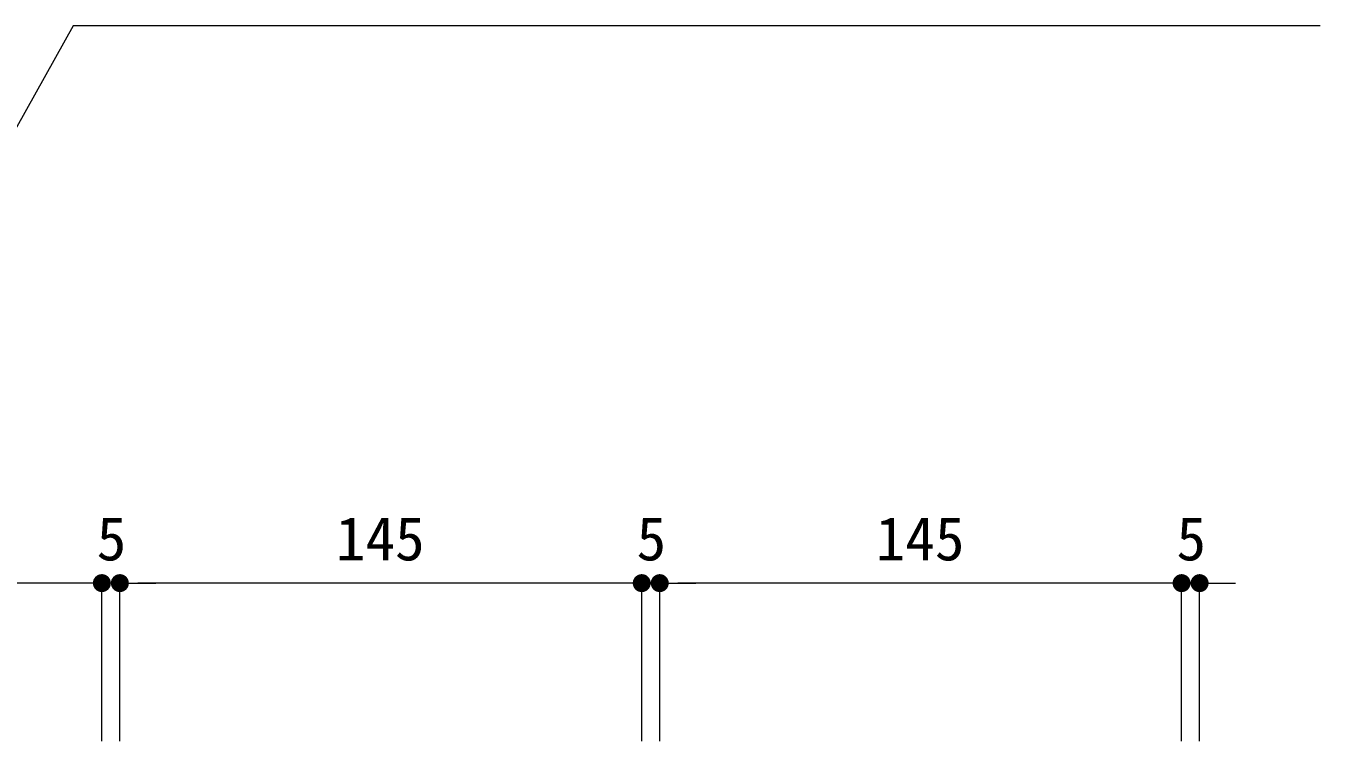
# Model space of a CAD drawing. Units: millimetres, scale not verified. Extents: x -4603 to 4686, y -14667 to 14758.
# Drawn here: x -3218.5 to -2858.9, y -611.2 to -412.4 of the extents above; entities that cross this region are included whole.
import ezdxf
from ezdxf.enums import TextEntityAlignment as Align

# ---------------------------------------------------------------- set-up
doc = ezdxf.new("R2010")
doc.units = ezdxf.units.MM
doc.header["$LTSCALE"] = 6.6
for name, color, linetype, lineweight in [('0-3_0-A11-寸法_詳細', 5, 'Continuous', 9), ('0-4_0', 7, 'Continuous', 9), ('0-5_A-B03-文字_書込_小', 7, 'Continuous', 9)]:
    doc.layers.add(name, color=color, linetype=linetype, lineweight=lineweight)
doc.styles.add('ＭＳ ゴシック', font='')
doc.styles.get('ＭＳ ゴシック').set_extended_font_data('MS Gothic')

# ---------------------------------------------------------------- blocks, each defined once
blk = doc.blocks.new('_Dot')
at = {"layer": '0-4_0'}
blk.add_line((-25, 0), (-50, 0), dxfattribs=at)
for points in [[(0, 0), (-25, 0), (-24.8, 3.13)], [(0, 0), (-24.8, -3.13), (-25, 0)], [(0, 0), (-24.8, 3.13), (-24.21, 6.22)], [(0, 0), (-24.21, -6.22), (-24.8, -3.13)], [(0, 0), (-24.21, 6.22), (-23.24, 9.2)], [(0, 0), (-23.24, -9.2), (-24.21, -6.22)], [(0, 0), (-23.24, 9.2), (-21.91, 12.04)], [(0, 0), (-21.91, -12.04), (-23.24, -9.2)], [(0, 0), (-21.91, 12.04), (-20.23, 14.69)], [(0, 0), (-20.23, -14.69), (-21.91, -12.04)], [(0, 0), (-20.23, 14.69), (-18.22, 17.11)], [(0, 0), (-18.22, -17.11), (-20.23, -14.69)], [(0, 0), (-18.22, 17.11), (-15.94, 19.26)], [(0, 0), (-15.94, -19.26), (-18.22, -17.11)], [(0, 0), (-15.94, 19.26), (-13.4, 21.11)], [(0, 0), (-13.4, -21.11), (-15.94, -19.26)], [(0, 0), (-13.4, 21.11), (-10.64, 22.62)], [(0, 0), (-10.64, -22.62), (-13.4, -21.11)], [(0, 0), (-10.64, 22.62), (-7.73, 23.78)], [(0, 0), (-7.73, -23.78), (-10.64, -22.62)], [(0, 0), (-7.73, 23.78), (-4.68, 24.56)], [(0, 0), (-4.68, -24.56), (-7.73, -23.78)], [(0, 0), (-4.68, 24.56), (-1.57, 24.95)], [(0, 0), (-1.57, -24.95), (-4.68, -24.56)], [(0, 0), (-1.57, 24.95), (1.57, 24.95)], [(0, 0), (1.57, -24.95), (-1.57, -24.95)], [(0, 0), (1.57, 24.95), (4.68, 24.56)], [(0, 0), (4.68, 24.56), (7.73, 23.78)], [(0, 0), (7.73, 23.78), (10.64, 22.62)], [(0, 0), (10.64, 22.62), (13.4, 21.11)], [(0, 0), (13.4, 21.11), (15.94, 19.26)], [(0, 0), (15.94, 19.26), (18.22, 17.11)], [(0, 0), (18.22, 17.11), (20.23, 14.69)], [(0, 0), (20.23, 14.69), (21.91, 12.04)], [(0, 0), (21.91, 12.04), (23.24, 9.2)], [(0, 0), (23.24, 9.2), (24.21, 6.22)], [(0, 0), (24.21, 6.22), (24.8, 3.13)], [(0, 0), (24.8, 3.13), (25, 0)], [(0, 0), (4.68, -24.56), (1.57, -24.95)], [(0, 0), (7.73, -23.78), (4.68, -24.56)], [(0, 0), (10.64, -22.62), (7.73, -23.78)], [(0, 0), (13.4, -21.11), (10.64, -22.62)], [(0, 0), (15.94, -19.26), (13.4, -21.11)], [(0, 0), (18.22, -17.11), (15.94, -19.26)], [(0, 0), (20.23, -14.69), (18.22, -17.11)], [(0, 0), (21.91, -12.04), (20.23, -14.69)], [(0, 0), (23.24, -9.2), (21.91, -12.04)], [(0, 0), (24.21, -6.22), (23.24, -9.2)], [(0, 0), (24.8, -3.13), (24.21, -6.22)], [(0, 0), (25, 0), (24.8, -3.13)]]:
    blk.add_solid(points, dxfattribs=at)

msp = doc.modelspace()

# ---------------------------------------------------------------- linework, layer by layer
at = {"layer": '0-3_0-A11-寸法_詳細'}
for p, q in [((-3202.378, -567.249), (-3337.378, -567.249)), ((-3202.378, -567.249), (-3207.378, -567.249)), ((-3197.378, -611.16), (-3197.378, -567.249)), ((-3197.378, -611.16), (-3197.378, -567.249)), ((-3192.378, -567.249), (-3197.378, -567.249)), ((-3192.378, -611.16), (-3192.378, -567.249)), ((-3192.378, -611.16), (-3192.378, -567.249)), ((-3187.378, -567.249), (-3182.378, -567.249)), ((-3052.378, -567.249), (-3187.378, -567.249)), ((-3052.378, -567.249), (-3057.378, -567.249)), ((-3047.378, -611.16), (-3047.378, -567.249)), ((-3047.378, -611.16), (-3047.378, -567.249)), ((-3042.378, -567.249), (-3047.378, -567.249)), ((-3042.378, -611.16), (-3042.378, -567.249)), ((-3042.378, -611.16), (-3042.378, -567.249)), ((-3037.378, -567.249), (-3032.378, -567.249)), ((-2902.378, -567.249), (-3037.378, -567.249)), ((-2902.378, -567.249), (-2907.378, -567.249)), ((-2897.378, -611.16), (-2897.378, -567.249)), ((-2897.378, -611.16), (-2897.378, -567.249)), ((-2892.378, -567.249), (-2897.378, -567.249)), ((-2892.378, -611.16), (-2892.378, -567.249)), ((-2887.378, -567.249), (-2882.378, -567.249))]:
    msp.add_line(p, q, dxfattribs=at)
at = {"layer": '0-5_A-B03-文字_書込_小'}
msp.add_lwpolyline([(-2858.896, -412.372), (-3205.389, -412.372), (-3314.219, -607.331)], dxfattribs=at)

# ---------------------------------------------------------------- block references
at = {"layer": '0-3_0-A11-寸法_詳細', "xscale": 0.1, "yscale": 0.1}
for p in [(-3197.378, -567.249), (-3197.378, -567.249), (-3047.378, -567.249), (-3047.378, -567.249), (-2897.378, -567.249), (-2897.378, -567.249)]:
    msp.add_blockref('_Dot', p, dxfattribs=at)
at = {"layer": '0-3_0-A11-寸法_詳細', "xscale": 0.1, "yscale": 0.1, "rotation": 180}
for p in [(-3192.378, -567.249), (-3192.378, -567.249), (-3042.378, -567.249), (-3042.378, -567.249), (-2892.378, -567.249)]:
    msp.add_blockref('_Dot', p, dxfattribs=at)

# ---------------------------------------------------------------- texts
at = {"layer": '0-3_0-A11-寸法_詳細', "style": 'ＭＳ ゴシック'}
for s, p in [('5', (-3198.811, -564.564)), ('145', (-3132.383, -564.564)), ('5', (-3048.811, -564.564)), ('145', (-2982.383, -564.564)), ('5', (-2898.811, -564.564))]:
    msp.add_text(s, height=12.1, dxfattribs=at).set_placement(p, align=Align.BOTTOM_LEFT)

doc.saveas('drawing.dxf')
